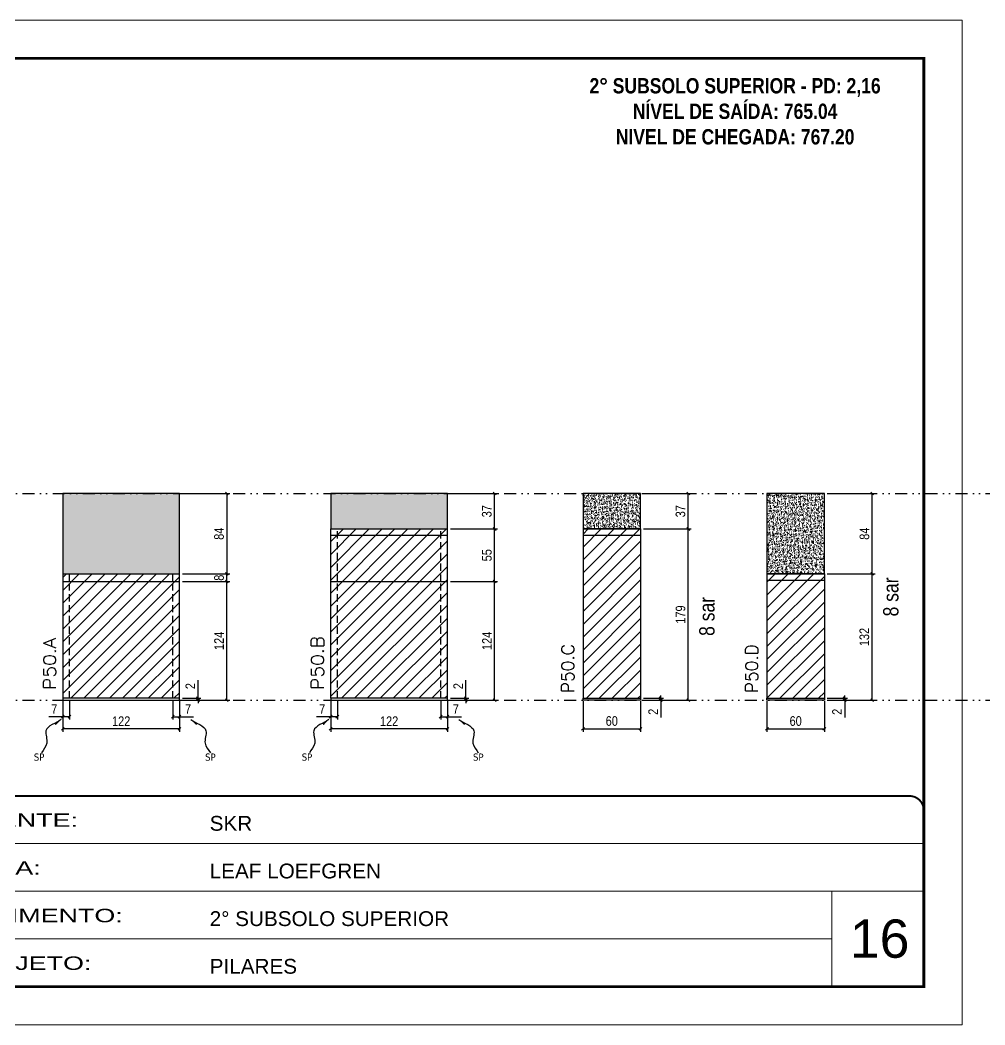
# Model space of a CAD drawing. Extents: x 13741 to 27878, y -21631 to 6985.
# Drawn here: x 19683 to 20691, y 2489 to 3539 of the extents above; entities that cross this region are included whole.
import ezdxf

# ---------------------------------------------------------------- set-up
doc = ezdxf.new("R2010")
doc.units = 0
for name, pattern in [('CONTINUO', [0]), ('DASHED', [0.75, 0.5, -0.25]), ('DIVIDE2', [0.625, 0.25, -0.125, 0, -0.125, 0, -0.125]), ('HIDDEN', [0.375, 0.25, -0.125])]:
    doc.linetypes.add(name, pattern=pattern)
for name, color, linetype, lineweight in [('CARIMBO', 255, 'Continuous', 9), ('Folhas', 255, 'Continuous', 9), ('Hachura', 251, 'Continuous', 9), ('SARRAFO DE PRESSAO', 251, 'DASHED', 9), ('Texto Seção', 7, 'Continuous', 15)]:
    doc.layers.add(name, color=color, linetype=linetype, lineweight=lineweight)
for name, color, linetype in [('COTA', 241, 'Continuous'), ('NOMENCLATURA', 7, 'Continuous'), ('Nível', 160, 'Continuous'), ('Painéis', 200, 'Continuous'), ('SARR_2.2x7', 40, 'Continuous'), ('Sarrafo de Pressão', 42, 'HIDDEN'), ('texto', 7, 'Continuous')]:
    doc.layers.add(name, color=color, linetype=linetype)
doc.styles.add('ARIAL', font='arial.ttf')
doc.styles.add('ARIAL_NARROW', font='ARIALN.TTF', dxfattribs={"height": 0.2})
doc.styles.add('COTA TECNICA', font='techl___.ttf', dxfattribs={"height": 10})
doc.styles.add('COTA TECNICA-50', font='techl___.ttf', dxfattribs={"height": 10})
doc.styles.add('REGUA-120', font='ROMANS.shx', dxfattribs={"height": 15})
doc.styles.add('ROMANC', font='techb___.ttf', dxfattribs={"height": 2.5})
doc.styles.get("Standard").update_dxf_attribs({"font": 'arial.ttf'})
doc.styles.add('Tecnologia', font='')
doc.styles.get('Tecnologia').set_extended_font_data('Forgotten Futurist')
doc.dimstyles.new('COTA PAINEL-50', dxfattribs={"dimtxt": 10, "dimasz": 3, "dimexe": 3, "dimexo": 3, "dimgap": 3, "dimtad": 1, "dimdec": 1, "dimzin": 12, "dimdsep": 46, "dimtxsty": 'COTA TECNICA-50', "dimblk1": 'OBLIQUE', "dimblk2": 'OBLIQUE', "dimsah": 1, "dimcen": 0.9, "dimclrd": 4, "dimclre": 4, "dimclrt": 240, "dimadec": 1, "dimazin": 3, "dimtfac": 1, "dimtdec": 1, "dimtmove": 0, "dimatfit": 3, "dimfxl": 1, "dimtolj": 1, "dimtzin": 12, "dimarcsym": 0})
doc.dimstyles.new('PAINEL', dxfattribs={"dimtxt": 10, "dimasz": 3, "dimexe": 3, "dimexo": 3, "dimgap": 3, "dimtad": 1, "dimdec": 1, "dimzin": 12, "dimdsep": 46, "dimtxsty": 'COTA TECNICA', "dimblk1": 'OBLIQUE', "dimblk2": 'OBLIQUE', "dimsah": 1, "dimcen": 0.9, "dimclrd": 4, "dimclre": 4, "dimclrt": 240, "dimadec": 1, "dimazin": 3, "dimtfac": 1, "dimtdec": 1, "dimtmove": 0, "dimatfit": 3, "dimfxl": 1, "dimtolj": 1, "dimtzin": 12, "dimarcsym": 0})
doc.dimstyles.get("Standard").update_dxf_attribs({"dimtxt": 0.18, "dimasz": 0.18, "dimexe": 0.18, "dimexo": 0.0625, "dimgap": 0.09, "dimtad": 0, "dimtih": 1, "dimtoh": 1, "dimdec": 4, "dimzin": 0, "dimdsep": 46, "dimtxsty": 'Standard', "dimcen": 0.09, "dimadec": 0, "dimazin": 0, "dimtfac": 1, "dimtdec": 4, "dimtofl": 0, "dimtmove": 0, "dimatfit": 3, "dimfxl": 1, "dimtolj": 1, "dimtzin": 0, "dimarcsym": 0})

# ---------------------------------------------------------------- blocks, each defined once
blk = doc.blocks.new('9999999999')
at = {"color": 30, "linetype": 'CONTINUO'}
for p, q in [((98564.6, 34230.2), (98564.6, 34429.4)), ((98564.6, 34379.6), (99584, 34379.6)), ((98564.6, 34329.8), (99488, 34329.8)), ((99584, 34329.8), (99488, 34329.8)), ((99488, 34329.8), (99488, 34230.2)), ((98564.6, 34280), (99488, 34280))]:
    blk.add_line(p, q, dxfattribs=at)
at = {"color": 30, "linetype": 'CONTINUO', "const_width": 2}
blk.add_lwpolyline([(99584, 34230.2), (99584, 34414.4, 0.414214), (99569, 34429.4), (98229, 34429.4, 0.414214), (98214, 34414.4), (98214, 34245.2, 0.414214), (98229, 34230.2), (99584, 34230.2)], format="xyb", dxfattribs=at)
at = {"layer": 'Folhas'}
blk.add_lwpolyline([(98139, 34190.2), (99624, 34190.2), (99624, 35240.2), (98139, 35240.2)], close=True, dxfattribs=at)
at = {"layer": 'Folhas', "color": 30, "const_width": 3}
blk.add_lwpolyline([(98214, 34230.2), (99584, 34230.2), (99584, 35200.2), (98214, 35200.2)], close=True, dxfattribs=at)
at = {"color": 7, "linetype": 'Continuous', "ltscale": 5, "style": 'ARIAL'}
for s, height, p in [('SKR', 15.48, (98837.7, 34393.1)), ('LEAF LOEFGREN', 15.483, (98837.7, 34343.3)), ('2° SUBSOLO SUPERIOR', 15.483, (98837.7, 34293.5)), ('NOVA SISTEMAS CONSTRUTIVOS', 11.059, (98263.2, 34267.2)), ('PILARES', 15.48, (98837.7, 34243.7))]:
    blk.add_text(s, height=height, dxfattribs=at).set_placement(p)
at = {"layer": 'Folhas', "color": 7, "style": 'Tecnologia', "width": 1.5}
for s, p in [('CLIENTE:', (98573.7, 34397.2)), ('OBRA:', (98573.7, 34347.3)), ('PAVIMENTO:', (98573.7, 34297.5)), ('PROJETO:', (98573.7, 34247.7))]:
    blk.add_text(s, height=14, dxfattribs=at).set_placement(p)
blk = doc.blocks.new('_Oblique')
at = {"color": 0, "linetype": 'ByBlock', "lineweight": -2}
blk.add_line((-0.5, -0.5), (0.5, 0.5), dxfattribs=at)
blk = doc.blocks.new('*D1170')
at = {"layer": 'COTA', "color": 4, "lineweight": -2, "transparency": 16777216}
for p, q in [((19727.2, 2827.3), (19727.2, 2795.4)), ((19849.2, 2827.3), (19849.2, 2795.4)), ((19849.2, 2798.4), (19727.2, 2798.4))]:
    blk.add_line(p, q, dxfattribs=at)
at = {"layer": 'Defpoints', "color": 0, "transparency": 16777216}
for p in [(19727.2, 2830.3), (19849.2, 2830.3), (19727.2, 2798.4)]:
    blk.add_point(p, dxfattribs=at)
at = {"layer": 'COTA', "color": 4, "lineweight": -2, "transparency": 16777216, "xscale": 3, "yscale": 3, "zscale": 3, "rotation": 180}
blk.add_blockref('_Oblique', (19727.2, 2798.4), dxfattribs=at)
at = {"layer": 'COTA', "color": 4, "lineweight": -2, "transparency": 16777216, "xscale": 3, "yscale": 3, "zscale": 3}
blk.add_blockref('_Oblique', (19849.2, 2798.4), dxfattribs=at)
at = {"layer": 'COTA', "color": 240, "transparency": 16777216, "insert": (19788.2, 2806.4), "char_height": 10, "attachment_point": 5, "style": 'COTA TECNICA'}
blk.add_mtext('\\A1;122', dxfattribs=at)
blk = doc.blocks.new('*D1171')
at = {"layer": 'COTA', "color": 4, "lineweight": -2, "transparency": 16777216}
for p, q in [((19842.2, 2827.3), (19842.2, 2808)), ((19849.2, 2825.3), (19849.2, 2808)), ((19842.2, 2811), (19849.2, 2811)), ((19849.2, 2811), (19863.9, 2811))]:
    blk.add_line(p, q, dxfattribs=at)
at = {"layer": 'Defpoints', "color": 0, "transparency": 16777216}
for p in [(19842.2, 2830.3), (19849.2, 2828.3), (19849.2, 2811)]:
    blk.add_point(p, dxfattribs=at)
at = {"layer": 'COTA', "color": 4, "lineweight": -2, "transparency": 16777216, "xscale": 3, "yscale": 3, "zscale": 3, "rotation": 180}
blk.add_blockref('_Oblique', (19842.2, 2811), dxfattribs=at)
at = {"layer": 'COTA', "color": 4, "lineweight": -2, "transparency": 16777216, "xscale": 3, "yscale": 3, "zscale": 3}
blk.add_blockref('_Oblique', (19849.2, 2811), dxfattribs=at)
at = {"layer": 'COTA', "color": 240, "transparency": 16777216, "insert": (19858.1, 2819.1), "char_height": 10, "attachment_point": 5, "style": 'COTA TECNICA-50'}
blk.add_mtext('\\A1;7', dxfattribs=at)
blk = doc.blocks.new('*D1172')
at = {"layer": 'COTA', "color": 4, "lineweight": -2, "transparency": 16777216}
for p, q in [((19727.2, 2825.3), (19727.2, 2808)), ((19734.2, 2827.3), (19734.2, 2808)), ((19727.2, 2811), (19712.5, 2811)), ((19734.2, 2811), (19727.2, 2811))]:
    blk.add_line(p, q, dxfattribs=at)
at = {"layer": 'Defpoints', "color": 0, "transparency": 16777216}
for p in [(19727.2, 2828.3), (19734.2, 2830.3), (19727.2, 2811)]:
    blk.add_point(p, dxfattribs=at)
at = {"layer": 'COTA', "color": 4, "lineweight": -2, "transparency": 16777216, "xscale": 3, "yscale": 3, "zscale": 3, "rotation": 180}
blk.add_blockref('_Oblique', (19727.2, 2811), dxfattribs=at)
at = {"layer": 'COTA', "color": 4, "lineweight": -2, "transparency": 16777216, "xscale": 3, "yscale": 3, "zscale": 3}
blk.add_blockref('_Oblique', (19734.2, 2811), dxfattribs=at)
at = {"layer": 'COTA', "color": 240, "transparency": 16777216, "insert": (19718.3, 2819.1), "char_height": 10, "attachment_point": 5, "style": 'COTA TECNICA-50'}
blk.add_mtext('\\A1;7', dxfattribs=at)
blk = doc.blocks.new('*D1173')
at = {"layer": 'COTA', "color": 4, "lineweight": -2, "transparency": 16777216}
for p, q in [((19868.5, 2830.3), (19868.5, 2849.1)), ((19852.2, 2830.3), (19871.5, 2830.3)), ((19852.2, 2828.3), (19871.5, 2828.3)), ((19868.5, 2828.3), (19868.5, 2830.3)), ((19868.5, 2828.3), (19868.5, 2825.3))]:
    blk.add_line(p, q, dxfattribs=at)
at = {"layer": 'Defpoints', "color": 0, "transparency": 16777216}
for p in [(19849.2, 2830.3), (19849.2, 2828.3), (19868.5, 2828.3)]:
    blk.add_point(p, dxfattribs=at)
at = {"layer": 'COTA', "color": 4, "lineweight": -2, "transparency": 16777216, "xscale": 3, "yscale": 3, "zscale": 3}
for p, rotation in [((19868.5, 2830.3), 270), ((19868.5, 2828.3), 90)]:
    blk.add_blockref('_Oblique', p, dxfattribs=dict(at, rotation=rotation))
at = {"layer": 'COTA', "color": 240, "transparency": 16777216, "insert": (19860.5, 2843), "char_height": 10, "attachment_point": 5, "rotation": 90, "style": 'COTA TECNICA-50'}
blk.add_mtext('\\A1;2', dxfattribs=at)
blk = doc.blocks.new('*D1191')
at = {"layer": 'COTA', "color": 4, "linetype": 'ByBlock', "lineweight": -2, "transparency": 16777216}
for p, q in [((19852.2, 2952.3), (19901.6, 2952.3)), ((19898.6, 2828.3), (19898.6, 2952.3)), ((19852.2, 2828.3), (19901.6, 2828.3))]:
    blk.add_line(p, q, dxfattribs=at)
at = {"layer": 'Defpoints', "color": 0, "linetype": 'ByBlock', "transparency": 16777216}
for p in [(19849.2, 2952.3), (19898.6, 2952.3), (19849.2, 2828.3)]:
    blk.add_point(p, dxfattribs=at)
at = {"layer": 'COTA', "color": 4, "linetype": 'ByBlock', "lineweight": -2, "transparency": 16777216, "xscale": 3, "yscale": 3, "zscale": 3}
for p, rotation in [((19898.6, 2952.3), 90), ((19898.6, 2828.3), 270)]:
    blk.add_blockref('_Oblique', p, dxfattribs=dict(at, rotation=rotation))
at = {"layer": 'COTA', "color": 240, "linetype": 'ByBlock', "transparency": 16777216, "insert": (19890.5, 2890.3), "char_height": 10, "attachment_point": 5, "rotation": 90, "style": 'COTA TECNICA'}
blk.add_mtext('\\A1;124', dxfattribs=at)
blk = doc.blocks.new('*D1192')
at = {"layer": 'COTA', "color": 4, "linetype": 'ByBlock', "lineweight": -2, "transparency": 16777216}
for p, q in [((19852.2, 2952.3), (19901.6, 2952.3)), ((19898.6, 2828.3), (19898.6, 2952.3)), ((19852.2, 2828.3), (19901.6, 2828.3))]:
    blk.add_line(p, q, dxfattribs=at)
at = {"layer": 'Defpoints', "color": 0, "linetype": 'ByBlock', "transparency": 16777216}
for p in [(19849.2, 2952.3), (19898.6, 2952.3), (19849.2, 2828.3)]:
    blk.add_point(p, dxfattribs=at)
at = {"layer": 'COTA', "color": 4, "linetype": 'ByBlock', "lineweight": -2, "transparency": 16777216, "xscale": 3, "yscale": 3, "zscale": 3}
for p, rotation in [((19898.6, 2952.3), 90), ((19898.6, 2828.3), 270)]:
    blk.add_blockref('_Oblique', p, dxfattribs=dict(at, rotation=rotation))
at = {"layer": 'COTA', "color": 240, "linetype": 'ByBlock', "transparency": 16777216, "insert": (19890.5, 2890.3), "char_height": 10, "attachment_point": 5, "rotation": 90, "style": 'COTA TECNICA'}
blk.add_mtext('\\A1;124', dxfattribs=at)
blk = doc.blocks.new('*D1174')
at = {"layer": 'COTA', "color": 4, "lineweight": -2, "transparency": 16777216}
for p, q in [((20007.2, 2827.3), (20007.2, 2795.4)), ((20129.2, 2827.3), (20129.2, 2795.4)), ((20129.2, 2798.4), (20007.2, 2798.4))]:
    blk.add_line(p, q, dxfattribs=at)
at = {"layer": 'Defpoints', "color": 0, "transparency": 16777216}
for p in [(20007.2, 2830.3), (20129.2, 2830.3), (20007.2, 2798.4)]:
    blk.add_point(p, dxfattribs=at)
at = {"layer": 'COTA', "color": 4, "lineweight": -2, "transparency": 16777216, "xscale": 3, "yscale": 3, "zscale": 3, "rotation": 180}
blk.add_blockref('_Oblique', (20007.2, 2798.4), dxfattribs=at)
at = {"layer": 'COTA', "color": 4, "lineweight": -2, "transparency": 16777216, "xscale": 3, "yscale": 3, "zscale": 3}
blk.add_blockref('_Oblique', (20129.2, 2798.4), dxfattribs=at)
at = {"layer": 'COTA', "color": 240, "transparency": 16777216, "insert": (20068.2, 2806.4), "char_height": 10, "attachment_point": 5, "style": 'COTA TECNICA'}
blk.add_mtext('\\A1;122', dxfattribs=at)
blk = doc.blocks.new('*D1175')
at = {"layer": 'COTA', "color": 4, "lineweight": -2, "transparency": 16777216}
for p, q in [((20122.2, 2827.3), (20122.2, 2808)), ((20129.2, 2825.3), (20129.2, 2808)), ((20122.2, 2811), (20129.2, 2811)), ((20129.2, 2811), (20143.9, 2811))]:
    blk.add_line(p, q, dxfattribs=at)
at = {"layer": 'Defpoints', "color": 0, "transparency": 16777216}
for p in [(20122.2, 2830.3), (20129.2, 2828.3), (20129.2, 2811)]:
    blk.add_point(p, dxfattribs=at)
at = {"layer": 'COTA', "color": 4, "lineweight": -2, "transparency": 16777216, "xscale": 3, "yscale": 3, "zscale": 3, "rotation": 180}
blk.add_blockref('_Oblique', (20122.2, 2811), dxfattribs=at)
at = {"layer": 'COTA', "color": 4, "lineweight": -2, "transparency": 16777216, "xscale": 3, "yscale": 3, "zscale": 3}
blk.add_blockref('_Oblique', (20129.2, 2811), dxfattribs=at)
at = {"layer": 'COTA', "color": 240, "transparency": 16777216, "insert": (20138, 2819.1), "char_height": 10, "attachment_point": 5, "style": 'COTA TECNICA-50'}
blk.add_mtext('\\A1;7', dxfattribs=at)
blk = doc.blocks.new('*D1176')
at = {"layer": 'COTA', "color": 4, "lineweight": -2, "transparency": 16777216}
for p, q in [((20007.2, 2825.3), (20007.2, 2808)), ((20014.2, 2827.3), (20014.2, 2808)), ((20007.2, 2811), (19992.4, 2811)), ((20014.2, 2811), (20007.2, 2811))]:
    blk.add_line(p, q, dxfattribs=at)
at = {"layer": 'Defpoints', "color": 0, "transparency": 16777216}
for p in [(20007.2, 2828.3), (20014.2, 2830.3), (20007.2, 2811)]:
    blk.add_point(p, dxfattribs=at)
at = {"layer": 'COTA', "color": 4, "lineweight": -2, "transparency": 16777216, "xscale": 3, "yscale": 3, "zscale": 3, "rotation": 180}
blk.add_blockref('_Oblique', (20007.2, 2811), dxfattribs=at)
at = {"layer": 'COTA', "color": 4, "lineweight": -2, "transparency": 16777216, "xscale": 3, "yscale": 3, "zscale": 3}
blk.add_blockref('_Oblique', (20014.2, 2811), dxfattribs=at)
at = {"layer": 'COTA', "color": 240, "transparency": 16777216, "insert": (19998.3, 2819.1), "char_height": 10, "attachment_point": 5, "style": 'COTA TECNICA-50'}
blk.add_mtext('\\A1;7', dxfattribs=at)
blk = doc.blocks.new('*D1177')
at = {"layer": 'COTA', "color": 4, "lineweight": -2, "transparency": 16777216}
for p, q in [((20148.4, 2830.3), (20148.4, 2849.1)), ((20132.2, 2830.3), (20151.4, 2830.3)), ((20132.2, 2828.3), (20151.4, 2828.3)), ((20148.4, 2828.3), (20148.4, 2830.3)), ((20148.4, 2828.3), (20148.4, 2825.3))]:
    blk.add_line(p, q, dxfattribs=at)
at = {"layer": 'Defpoints', "color": 0, "transparency": 16777216}
for p in [(20129.2, 2830.3), (20129.2, 2828.3), (20148.4, 2828.3)]:
    blk.add_point(p, dxfattribs=at)
at = {"layer": 'COTA', "color": 4, "lineweight": -2, "transparency": 16777216, "xscale": 3, "yscale": 3, "zscale": 3}
for p, rotation in [((20148.4, 2830.3), 270), ((20148.4, 2828.3), 90)]:
    blk.add_blockref('_Oblique', p, dxfattribs=dict(at, rotation=rotation))
at = {"layer": 'COTA', "color": 240, "transparency": 16777216, "insert": (20140.4, 2843), "char_height": 10, "attachment_point": 5, "rotation": 90, "style": 'COTA TECNICA-50'}
blk.add_mtext('\\A1;2', dxfattribs=at)
blk = doc.blocks.new('*D1178')
at = {"layer": 'COTA', "color": 4, "lineweight": -2, "transparency": 16777216}
for p, q in [((20132.2, 3007.3), (20181.5, 3007.3)), ((20178.5, 2952.3), (20178.5, 3007.3)), ((20132.2, 2952.3), (20181.5, 2952.3))]:
    blk.add_line(p, q, dxfattribs=at)
at = {"layer": 'Defpoints', "color": 0, "transparency": 16777216}
for p in [(20129.2, 3007.3), (20178.5, 3007.3), (20129.2, 2952.3)]:
    blk.add_point(p, dxfattribs=at)
at = {"layer": 'COTA', "color": 4, "lineweight": -2, "transparency": 16777216, "xscale": 3, "yscale": 3, "zscale": 3}
for p, rotation in [((20178.5, 3007.3), 90), ((20178.5, 2952.3), 270)]:
    blk.add_blockref('_Oblique', p, dxfattribs=dict(at, rotation=rotation))
at = {"layer": 'COTA', "color": 240, "transparency": 16777216, "insert": (20170.4, 2979.8), "char_height": 10, "attachment_point": 5, "rotation": 90, "style": 'COTA TECNICA-50'}
blk.add_mtext('\\A1;55', dxfattribs=at)
blk = doc.blocks.new('*D1193')
at = {"layer": 'COTA', "color": 4, "linetype": 'ByBlock', "lineweight": -2, "transparency": 16777216}
for p, q in [((20132.2, 2952.3), (20181.5, 2952.3)), ((20178.5, 2828.3), (20178.5, 2952.3)), ((20132.2, 2828.3), (20181.5, 2828.3))]:
    blk.add_line(p, q, dxfattribs=at)
at = {"layer": 'Defpoints', "color": 0, "linetype": 'ByBlock', "transparency": 16777216}
for p in [(20129.2, 2952.3), (20178.5, 2952.3), (20129.2, 2828.3)]:
    blk.add_point(p, dxfattribs=at)
at = {"layer": 'COTA', "color": 4, "linetype": 'ByBlock', "lineweight": -2, "transparency": 16777216, "xscale": 3, "yscale": 3, "zscale": 3}
for p, rotation in [((20178.5, 2952.3), 90), ((20178.5, 2828.3), 270)]:
    blk.add_blockref('_Oblique', p, dxfattribs=dict(at, rotation=rotation))
at = {"layer": 'COTA', "color": 240, "linetype": 'ByBlock', "transparency": 16777216, "insert": (20170.5, 2890.3), "char_height": 10, "attachment_point": 5, "rotation": 90, "style": 'COTA TECNICA'}
blk.add_mtext('\\A1;124', dxfattribs=at)
blk = doc.blocks.new('*D1194')
at = {"layer": 'COTA', "color": 4, "linetype": 'ByBlock', "lineweight": -2, "transparency": 16777216}
for p, q in [((20132.2, 2952.3), (20181.5, 2952.3)), ((20178.5, 2828.3), (20178.5, 2952.3)), ((20132.2, 2828.3), (20181.5, 2828.3))]:
    blk.add_line(p, q, dxfattribs=at)
at = {"layer": 'Defpoints', "color": 0, "linetype": 'ByBlock', "transparency": 16777216}
for p in [(20129.2, 2952.3), (20178.5, 2952.3), (20129.2, 2828.3)]:
    blk.add_point(p, dxfattribs=at)
at = {"layer": 'COTA', "color": 4, "linetype": 'ByBlock', "lineweight": -2, "transparency": 16777216, "xscale": 3, "yscale": 3, "zscale": 3}
for p, rotation in [((20178.5, 2952.3), 90), ((20178.5, 2828.3), 270)]:
    blk.add_blockref('_Oblique', p, dxfattribs=dict(at, rotation=rotation))
at = {"layer": 'COTA', "color": 240, "linetype": 'ByBlock', "transparency": 16777216, "insert": (20170.5, 2890.3), "char_height": 10, "attachment_point": 5, "rotation": 90, "style": 'COTA TECNICA'}
blk.add_mtext('\\A1;124', dxfattribs=at)
blk = doc.blocks.new('*D1179')
at = {"layer": 'COTA', "color": 4, "lineweight": -2, "transparency": 16777216}
for p, q in [((20270.9, 2827.3), (20270.9, 2795.4)), ((20330.9, 2827.3), (20330.9, 2795.4)), ((20270.9, 2798.4), (20330.9, 2798.4))]:
    blk.add_line(p, q, dxfattribs=at)
at = {"layer": 'Defpoints', "color": 0, "transparency": 16777216}
for p in [(20270.9, 2830.3), (20330.9, 2830.3), (20330.9, 2798.4)]:
    blk.add_point(p, dxfattribs=at)
at = {"layer": 'COTA', "color": 4, "lineweight": -2, "transparency": 16777216, "xscale": 3, "yscale": 3, "zscale": 3, "rotation": 180}
blk.add_blockref('_Oblique', (20270.9, 2798.4), dxfattribs=at)
at = {"layer": 'COTA', "color": 4, "lineweight": -2, "transparency": 16777216, "xscale": 3, "yscale": 3, "zscale": 3}
blk.add_blockref('_Oblique', (20330.9, 2798.4), dxfattribs=at)
at = {"layer": 'COTA', "color": 240, "transparency": 16777216, "insert": (20300.9, 2806.5), "char_height": 10, "attachment_point": 5, "style": 'COTA TECNICA'}
blk.add_mtext('\\A1;60', dxfattribs=at)
blk = doc.blocks.new('*D1180')
at = {"layer": 'COTA', "color": 4, "lineweight": -2, "transparency": 16777216}
for p, q in [((20333.9, 2830.3), (20355.1, 2830.3)), ((20333.9, 2828.3), (20355.1, 2828.3)), ((20352.1, 2830.3), (20352.1, 2833.3)), ((20352.1, 2830.3), (20352.1, 2828.3)), ((20352.1, 2828.3), (20352.1, 2810.2))]:
    blk.add_line(p, q, dxfattribs=at)
at = {"layer": 'Defpoints', "color": 0, "transparency": 16777216}
for p in [(20330.9, 2830.3), (20330.9, 2828.3), (20352.1, 2830.3)]:
    blk.add_point(p, dxfattribs=at)
at = {"layer": 'COTA', "color": 4, "lineweight": -2, "transparency": 16777216, "xscale": 3, "yscale": 3, "zscale": 3}
for p, rotation in [((20352.1, 2830.3), 270), ((20352.1, 2828.3), 90)]:
    blk.add_blockref('_Oblique', p, dxfattribs=dict(at, rotation=rotation))
at = {"layer": 'COTA', "color": 240, "transparency": 16777216, "insert": (20344.1, 2816.2), "char_height": 10, "attachment_point": 5, "rotation": 90, "style": 'COTA TECNICA-50'}
blk.add_mtext('\\A1;2', dxfattribs=at)
blk = doc.blocks.new('*D1181')
at = {"layer": 'COTA', "color": 4, "lineweight": -2, "transparency": 16777216}
for p, q in [((20333.9, 3007.3), (20383.9, 3007.3)), ((20380.9, 2828.3), (20380.9, 3007.3)), ((20333.9, 2828.3), (20383.9, 2828.3))]:
    blk.add_line(p, q, dxfattribs=at)
at = {"layer": 'Defpoints', "color": 0, "transparency": 16777216}
for p in [(20330.9, 3007.3), (20380.9, 3007.3), (20330.9, 2828.3)]:
    blk.add_point(p, dxfattribs=at)
at = {"layer": 'COTA', "color": 4, "lineweight": -2, "transparency": 16777216, "xscale": 3, "yscale": 3, "zscale": 3}
for p, rotation in [((20380.9, 3007.3), 90), ((20380.9, 2828.3), 270)]:
    blk.add_blockref('_Oblique', p, dxfattribs=dict(at, rotation=rotation))
at = {"layer": 'COTA', "color": 240, "transparency": 16777216, "insert": (20372.8, 2917.8), "char_height": 10, "attachment_point": 5, "rotation": 90, "style": 'COTA TECNICA-50'}
blk.add_mtext('\\A1;179', dxfattribs=at)
blk = doc.blocks.new('*D1182')
at = {"layer": 'COTA', "color": 4, "lineweight": -2, "transparency": 16777216}
for p, q in [((20463.1, 2827.3), (20463.1, 2795.4)), ((20523.1, 2827.3), (20523.1, 2795.4)), ((20463.1, 2798.4), (20523.1, 2798.4))]:
    blk.add_line(p, q, dxfattribs=at)
at = {"layer": 'Defpoints', "color": 0, "transparency": 16777216}
for p in [(20463.1, 2830.3), (20523.1, 2830.3), (20523.1, 2798.4)]:
    blk.add_point(p, dxfattribs=at)
at = {"layer": 'COTA', "color": 4, "lineweight": -2, "transparency": 16777216, "xscale": 3, "yscale": 3, "zscale": 3, "rotation": 180}
blk.add_blockref('_Oblique', (20463.1, 2798.4), dxfattribs=at)
at = {"layer": 'COTA', "color": 4, "lineweight": -2, "transparency": 16777216, "xscale": 3, "yscale": 3, "zscale": 3}
blk.add_blockref('_Oblique', (20523.1, 2798.4), dxfattribs=at)
at = {"layer": 'COTA', "color": 240, "transparency": 16777216, "insert": (20493.1, 2806.5), "char_height": 10, "attachment_point": 5, "style": 'COTA TECNICA'}
blk.add_mtext('\\A1;60', dxfattribs=at)
blk = doc.blocks.new('*D1183')
at = {"layer": 'COTA', "color": 4, "lineweight": -2, "transparency": 16777216}
for p, q in [((20526.1, 2830.3), (20547.3, 2830.3)), ((20526.1, 2828.3), (20547.3, 2828.3)), ((20544.3, 2830.3), (20544.3, 2833.3)), ((20544.3, 2830.3), (20544.3, 2828.3)), ((20544.3, 2828.3), (20544.3, 2810.2))]:
    blk.add_line(p, q, dxfattribs=at)
at = {"layer": 'Defpoints', "color": 0, "transparency": 16777216}
for p in [(20523.1, 2830.3), (20523.1, 2828.3), (20544.3, 2830.3)]:
    blk.add_point(p, dxfattribs=at)
at = {"layer": 'COTA', "color": 4, "lineweight": -2, "transparency": 16777216, "xscale": 3, "yscale": 3, "zscale": 3}
for p, rotation in [((20544.3, 2830.3), 270), ((20544.3, 2828.3), 90)]:
    blk.add_blockref('_Oblique', p, dxfattribs=dict(at, rotation=rotation))
at = {"layer": 'COTA', "color": 240, "transparency": 16777216, "insert": (20536.3, 2816.2), "char_height": 10, "attachment_point": 5, "rotation": 90, "style": 'COTA TECNICA-50'}
blk.add_mtext('\\A1;2', dxfattribs=at)
blk = doc.blocks.new('*D1184')
at = {"layer": 'COTA', "color": 4, "lineweight": -2, "transparency": 16777216}
for p, q in [((20526.1, 2960.3), (20576.1, 2960.3)), ((20573.1, 2828.3), (20573.1, 2960.3)), ((20526.1, 2828.3), (20576.1, 2828.3))]:
    blk.add_line(p, q, dxfattribs=at)
at = {"layer": 'Defpoints', "color": 0, "transparency": 16777216}
for p in [(20523.1, 2960.3), (20573.1, 2960.3), (20523.1, 2828.3)]:
    blk.add_point(p, dxfattribs=at)
at = {"layer": 'COTA', "color": 4, "lineweight": -2, "transparency": 16777216, "xscale": 3, "yscale": 3, "zscale": 3}
for p, rotation in [((20573.1, 2960.3), 90), ((20573.1, 2828.3), 270)]:
    blk.add_blockref('_Oblique', p, dxfattribs=dict(at, rotation=rotation))
at = {"layer": 'COTA', "color": 240, "transparency": 16777216, "insert": (20564.9, 2894.3), "char_height": 10, "attachment_point": 5, "rotation": 90, "style": 'COTA TECNICA-50'}
blk.add_mtext('\\A1;132', dxfattribs=at)
blk = doc.blocks.new('*D1195')
at = {"layer": 'COTA', "color": 4, "lineweight": -2, "transparency": 16777216}
for p, q in [((19852.2, 2960.3), (19901.6, 2960.3)), ((19852.2, 2952.3), (19901.6, 2952.3)), ((19898.6, 2952.3), (19898.6, 2960.3))]:
    blk.add_line(p, q, dxfattribs=at)
at = {"layer": 'Defpoints', "color": 0, "transparency": 16777216}
for p in [(19849.2, 2960.3), (19849.2, 2952.3), (19898.6, 2960.3)]:
    blk.add_point(p, dxfattribs=at)
at = {"layer": 'COTA', "color": 4, "lineweight": -2, "transparency": 16777216, "xscale": 3, "yscale": 3, "zscale": 3}
for p, rotation in [((19898.6, 2960.3), 90), ((19898.6, 2952.3), 270)]:
    blk.add_blockref('_Oblique', p, dxfattribs=dict(at, rotation=rotation))
at = {"layer": 'COTA', "color": 240, "transparency": 16777216, "insert": (19890.5, 2956.3), "char_height": 10, "attachment_point": 5, "rotation": 90, "style": 'COTA TECNICA'}
blk.add_mtext('\\A1;8', dxfattribs=at)
blk = doc.blocks.new('*D1196')
at = {"layer": 'COTA', "color": 4, "lineweight": -2, "transparency": 16777216}
for p, q in [((19852.2, 3044.3), (19901.6, 3044.3)), ((19898.6, 3044.3), (19898.6, 2960.3)), ((19852.2, 2960.3), (19901.6, 2960.3))]:
    blk.add_line(p, q, dxfattribs=at)
at = {"layer": 'Defpoints', "color": 0, "transparency": 16777216}
for p in [(19849.2, 3044.3), (19849.2, 2960.3), (19898.6, 2960.3)]:
    blk.add_point(p, dxfattribs=at)
at = {"layer": 'COTA', "color": 4, "lineweight": -2, "transparency": 16777216, "xscale": 3, "yscale": 3, "zscale": 3}
for p, rotation in [((19898.6, 3044.3), 90), ((19898.6, 2960.3), 270)]:
    blk.add_blockref('_Oblique', p, dxfattribs=dict(at, rotation=rotation))
at = {"layer": 'COTA', "color": 240, "transparency": 16777216, "insert": (19890.5, 3002.3), "char_height": 10, "attachment_point": 5, "rotation": 90, "style": 'COTA TECNICA'}
blk.add_mtext('\\A1;84', dxfattribs=at)
blk = doc.blocks.new('*D1197')
at = {"layer": 'COTA', "color": 4, "lineweight": -2, "transparency": 16777216}
for p, q in [((20132.2, 3044.3), (20181.5, 3044.3)), ((20178.5, 3007.3), (20178.5, 3044.3)), ((20132.2, 3007.3), (20181.5, 3007.3))]:
    blk.add_line(p, q, dxfattribs=at)
at = {"layer": 'Defpoints', "color": 0, "transparency": 16777216}
for p in [(20129.2, 3044.3), (20178.5, 3044.3), (20129.2, 3007.3)]:
    blk.add_point(p, dxfattribs=at)
at = {"layer": 'COTA', "color": 4, "lineweight": -2, "transparency": 16777216, "xscale": 3, "yscale": 3, "zscale": 3}
for p, rotation in [((20178.5, 3044.3), 90), ((20178.5, 3007.3), 270)]:
    blk.add_blockref('_Oblique', p, dxfattribs=dict(at, rotation=rotation))
at = {"layer": 'COTA', "color": 240, "transparency": 16777216, "insert": (20170.3, 3025.8), "char_height": 10, "attachment_point": 5, "rotation": 90, "style": 'COTA TECNICA'}
blk.add_mtext('\\A1;37', dxfattribs=at)
blk = doc.blocks.new('*D1198')
at = {"layer": 'COTA', "color": 4, "lineweight": -2, "transparency": 16777216}
for p, q in [((20333.9, 3044.3), (20383.9, 3044.3)), ((20380.9, 3007.3), (20380.9, 3044.3)), ((20333.9, 3007.3), (20383.9, 3007.3))]:
    blk.add_line(p, q, dxfattribs=at)
at = {"layer": 'Defpoints', "color": 0, "transparency": 16777216}
for p in [(20330.9, 3044.3), (20380.9, 3044.3), (20330.9, 3007.3)]:
    blk.add_point(p, dxfattribs=at)
at = {"layer": 'COTA', "color": 4, "lineweight": -2, "transparency": 16777216, "xscale": 3, "yscale": 3, "zscale": 3}
for p, rotation in [((20380.9, 3044.3), 90), ((20380.9, 3007.3), 270)]:
    blk.add_blockref('_Oblique', p, dxfattribs=dict(at, rotation=rotation))
at = {"layer": 'COTA', "color": 240, "transparency": 16777216, "insert": (20372.7, 3025.8), "char_height": 10, "attachment_point": 5, "rotation": 90, "style": 'COTA TECNICA'}
blk.add_mtext('\\A1;37', dxfattribs=at)
blk = doc.blocks.new('*D1199')
at = {"layer": 'COTA', "color": 4, "lineweight": -2, "transparency": 16777216}
for p, q in [((20526.1, 3044.3), (20576.1, 3044.3)), ((20573.1, 2960.3), (20573.1, 3044.3)), ((20526.1, 2960.3), (20576.1, 2960.3))]:
    blk.add_line(p, q, dxfattribs=at)
at = {"layer": 'Defpoints', "color": 0, "transparency": 16777216}
for p in [(20523.1, 3044.3), (20573.1, 3044.3), (20523.1, 2960.3)]:
    blk.add_point(p, dxfattribs=at)
at = {"layer": 'COTA', "color": 4, "lineweight": -2, "transparency": 16777216, "xscale": 3, "yscale": 3, "zscale": 3}
for p, rotation in [((20573.1, 3044.3), 90), ((20573.1, 2960.3), 270)]:
    blk.add_blockref('_Oblique', p, dxfattribs=dict(at, rotation=rotation))
at = {"layer": 'COTA', "color": 240, "transparency": 16777216, "insert": (20565, 3002.3), "char_height": 10, "attachment_point": 5, "rotation": 90, "style": 'COTA TECNICA'}
blk.add_mtext('\\A1;84', dxfattribs=at)

msp = doc.modelspace()

# ---------------------------------------------------------------- hatches: boundary and pattern name
at = {"layer": 'COTA'}
h = msp.add_hatch(dxfattribs=at)
h.set_pattern_fill('AR-CONC', color=256, scale=0.03)
h.paths.add_polyline_path([(19849.2, 2960.29), (19849.2, 3044.29), (19727.2, 3044.29), (19727.2, 2960.29)])
h = msp.add_hatch(dxfattribs=at)
h.set_pattern_fill('AR-CONC', color=256, scale=0.03)
h.paths.add_polyline_path([(20007.17, 3044.29), (20007.17, 3007.29), (20129.17, 3007.29), (20129.17, 3044.29)])
h = msp.add_hatch(dxfattribs=at)
h.set_pattern_fill('AR-CONC', color=256, scale=0.03)
h.paths.add_polyline_path([(20270.89, 3044.29), (20270.89, 3007.29), (20330.89, 3007.29), (20330.89, 3044.29)])
h = msp.add_hatch(dxfattribs=at)
h.set_pattern_fill('AR-CONC', color=256, scale=0.03)
h.paths.add_polyline_path([(20523.12, 3044.29), (20463.12, 3044.29), (20463.12, 2960.29), (20523.12, 2960.29)])
at = {"layer": 'Hachura', "linetype": 'ByBlock'}
h = msp.add_hatch(dxfattribs=at)
h.set_pattern_fill('ANSI31', color=256, scale=3)
h.paths.add_polyline_path([(19849.2, 2830.29), (19849.2, 2952.29), (19727.2, 2952.29), (19727.2, 2830.29)])
h.paths.add_polyline_path([(19727.2, 2960.29), (19727.2, 2952.29), (19849.2, 2952.29), (19849.2, 2960.29)])
h.paths.add_polyline_path([(20007.17, 3007.29), (20007.17, 2952.29), (20129.17, 2952.29), (20129.17, 3007.29)])
h.paths.add_polyline_path([(20129.17, 2952.29), (20007.17, 2952.29), (20007.17, 2830.29), (20129.17, 2830.29)])
h.paths.add_polyline_path([(20330.89, 3007.29), (20270.89, 3007.29), (20270.89, 2830.29), (20330.89, 2830.29)])
h.paths.add_polyline_path([(20523.12, 2960.29), (20463.12, 2960.29), (20463.12, 2830.29), (20523.12, 2830.29)])

# ---------------------------------------------------------------- linework, layer by layer
at = {"layer": 'COTA'}
for points in [[(19727.2, 2960.29), (19849.2, 2960.29), (19849.2, 3044.29), (19727.2, 3044.29)], [(20007.17, 3007.29), (20129.17, 3007.29), (20129.17, 3044.29), (20007.17, 3044.29)], [(20270.89, 3007.29), (20330.89, 3007.29), (20330.89, 3044.29), (20270.89, 3044.29)], [(20463.12, 2960.29), (20523.12, 2960.29), (20523.12, 3044.29), (20463.12, 3044.29)]]:
    msp.add_lwpolyline(points, close=True, dxfattribs=at)
at = {"layer": 'Nível', "color": 4, "linetype": 'DIVIDE2', "ltscale": 50}
for p, q in [((19181.97, 3044.29), (21531.15, 3044.29)), ((13741.09, 2828.29), (21531.15, 2828.29))]:
    msp.add_line(p, q, dxfattribs=at)
at = {"layer": 'Painéis'}
for p, q in [((20007.17, 2830.29), (20007.17, 3007.29)), ((20007.17, 3007.29), (20129.17, 3007.29)), ((20129.17, 2830.29), (20129.17, 3007.29)), ((20270.89, 3007.29), (20270.89, 2830.29)), ((20330.89, 3007.29), (20270.89, 3007.29)), ((20330.89, 3007.29), (20330.89, 2830.29)), ((19727.2, 2960.29), (19727.2, 2830.29)), ((19727.2, 2960.29), (19849.2, 2960.29)), ((19727.2, 2952.29), (19849.2, 2952.29)), ((19849.2, 2830.29), (19849.2, 2960.29)), ((20007.17, 2952.29), (20129.17, 2952.29)), ((20463.12, 2960.29), (20463.12, 2830.29)), ((20523.12, 2960.29), (20463.12, 2960.29)), ((20523.12, 2960.29), (20523.12, 2830.29)), ((20270.89, 2830.29), (20330.89, 2830.29)), ((20270.89, 2830.29), (20330.89, 2830.29)), ((20270.89, 2828.29), (20270.89, 2830.29)), ((20330.89, 2828.29), (20270.89, 2828.29)), ((20330.89, 2830.29), (20330.89, 2828.29)), ((20463.12, 2830.29), (20523.12, 2830.29)), ((20463.12, 2830.29), (20523.12, 2830.29)), ((20463.12, 2828.29), (20463.12, 2830.29)), ((20523.12, 2828.29), (20463.12, 2828.29)), ((20523.12, 2830.29), (20523.12, 2828.29))]:
    msp.add_line(p, q, dxfattribs=at)
for points in [[(19849.2, 2830.29), (19727.2, 2830.29), (19727.2, 2828.29), (19849.2, 2828.29)], [(20129.17, 2830.29), (20007.17, 2830.29), (20007.17, 2828.29), (20129.17, 2828.29)]]:
    msp.add_lwpolyline(points, close=True, dxfattribs=at)
at = {"layer": 'SARR_2.2x7'}
for p, q in [((20129.17, 3000.31), (20007.17, 3000.31)), ((20330.89, 3000.31), (20270.89, 3000.31)), ((20523.12, 2953.31), (20463.12, 2953.31))]:
    msp.add_line(p, q, dxfattribs=at)
at = {"layer": 'Sarrafo de Pressão', "ltscale": 30}
for p, q in [((20014.17, 2952.29), (20014.17, 3007.29)), ((20122.17, 2952.29), (20122.17, 3007.29)), ((19734.2, 2952.29), (19734.2, 2960.29)), ((19734.2, 2830.29), (19734.2, 2952.29)), ((19842.2, 2952.29), (19842.2, 2960.29)), ((19842.2, 2830.29), (19842.2, 2952.29)), ((20014.17, 2830.29), (20014.17, 2952.29)), ((20122.17, 2830.29), (20122.17, 2952.29))]:
    msp.add_line(p, q, dxfattribs=at)

# ---------------------------------------------------------------- block references
at = {"layer": 'SARRAFO DE PRESSAO', "color": 6, "linetype": 'ByBlock'}
msp.add_blockref('9999999999', (-78957.01, -31701.2), dxfattribs=at)

# ---------------------------------------------------------------- texts
at = {"layer": 'CARIMBO', "style": 'ARIAL'}
msp.add_text('16', height=40, dxfattribs=at).set_placement((20549.83, 2559.15))
at = {"layer": 'NOMENCLATURA', "style": 'ARIAL_NARROW'}
for p in [(20600.51, 2915.84), (20408.28, 2895.49)]:
    msp.add_text('8 sar', height=16, rotation=90, dxfattribs=at).set_placement(p)
at = {"layer": 'NOMENCLATURA', "color": 2, "insert": (20429.81, 3505.06), "char_height": 16, "attachment_point": 2, "style": 'ROMANC'}
msp.add_mtext_dynamic_manual_height_columns('\\P2° SUBSOLO SUPERIOR - PD: 2,16\\PNÍVEL DE SAÍDA: 765.04\\PNIVEL DE CHEGADA: 767.20', width=432.3511, gutter_width=1, heights=[0], dxfattribs=at)
at = {"layer": 'texto', "color": 0, "char_height": 7.5, "attachment_point": 5}
for insert in [(19702.43, 2768.79), (19881.45, 2768.79), (19982.39, 2768.79), (20161.42, 2768.79)]:
    msp.add_mtext('{\\fTahoma|b0|i0|c0|p34;\\C4;SP}', dxfattribs=dict(at, insert=insert))
at = {"layer": 'Texto Seção', "style": 'REGUA-120', "width": 1.1}
for s, p in [('P50.A', (19719.95, 2839.05)), ('P50.B', (19999.92, 2839.05))]:
    msp.add_text(s, height=13, rotation=90, dxfattribs=at).set_placement(p)
at = {"layer": 'Texto Seção', "char_height": 13, "width": 370.6998, "attachment_point": 7, "rotation": 90, "style": 'REGUA-120'}
for s, insert in [('P50.C', (20261.44, 2835.7)), ('P50.D', (20453.67, 2835.7))]:
    msp.add_mtext(s, dxfattribs=dict(at, insert=insert))

# ---------------------------------------------------------------- dimensions: what is measured, and where the dimension line sits
at = {"layer": 'COTA'}
for base, p1, p2, angle, dimstyle, picture, middle in [((19898.57, 2960.29), (19849.2, 3044.29), (19849.2, 2960.29), 90, 'PAINEL', '*D1196', (19890.48, 3002.29)), ((20178.54, 3044.29), (20129.17, 3007.29), (20129.17, 3044.29), 90, 'PAINEL', '*D1197', (20170.32, 3025.79)), ((20380.88, 3044.29), (20330.89, 3007.29), (20330.89, 3044.29), 90, 'PAINEL', '*D1198', (20372.66, 3025.79)), ((20573.11, 3044.29), (20523.12, 2960.29), (20523.12, 3044.29), 90, 'PAINEL', '*D1199', (20565.02, 3002.29)), ((20178.54, 3007.29), (20129.17, 2952.29), (20129.17, 3007.29), 90, 'COTA PAINEL-50', '*D1178', (20170.43, 2979.79)), ((20380.88, 3007.29), (20330.89, 2828.29), (20330.89, 3007.29), 90, 'COTA PAINEL-50', '*D1181', (20372.78, 2917.79)), ((20573.11, 2960.29), (20523.12, 2828.29), (20523.12, 2960.29), 90, 'COTA PAINEL-50', '*D1184', (20564.89, 2894.29)), ((19727.2, 2811.04), (19734.2, 2830.29), (19727.2, 2828.29), 180, 'COTA PAINEL-50', '*D1172', (19718.34, 2819.12)), ((20007.17, 2811.04), (20014.17, 2830.29), (20007.17, 2828.29), 180, 'COTA PAINEL-50', '*D1176', (19998.3, 2819.12))]:
    dim = msp.add_linear_dim(base=base, p1=p1, p2=p2, angle=angle, dimstyle=dimstyle, dxfattribs=at)
    dim.commit()
    dim.dimension.update_dxf_attribs({"geometry": picture, "text_midpoint": middle})
for base, p1, p2, dimstyle, picture, middle in [((19898.57, 2960.29), (19849.2, 2952.29), (19849.2, 2960.29), 'PAINEL', '*D1195', (19898.57, 2956.29)), ((19868.46, 2828.29), (19849.2, 2830.29), (19849.2, 2828.29), 'COTA PAINEL-50', '*D1173', (19868.46, 2843.03)), ((20148.43, 2828.29), (20129.17, 2830.29), (20129.17, 2828.29), 'COTA PAINEL-50', '*D1177', (20148.43, 2843.03)), ((20352.08, 2830.29), (20330.89, 2828.29), (20330.89, 2830.29), 'COTA PAINEL-50', '*D1180', (20352.08, 2816.23)), ((20544.32, 2830.29), (20523.12, 2828.29), (20523.12, 2830.29), 'COTA PAINEL-50', '*D1183', (20544.32, 2816.23))]:
    dim = msp.add_linear_dim(base=base, p1=p1, p2=p2, angle=90, dimstyle=dimstyle, dxfattribs=at)
    dim.commit()
    dim.dimension.update_dxf_attribs({"geometry": picture, "text_midpoint": middle, "dimtype": 160})
at = {"layer": 'COTA', "linetype": 'ByBlock'}
for p1, p2, picture, middle in [((19849.2, 2828.29), (19849.2, 2952.29), '*D1191', (19890.5, 2890.29)), ((19849.2, 2828.29), (19849.2, 2952.29), '*D1192', (19890.5, 2890.29)), ((20129.17, 2828.29), (20129.17, 2952.29), '*D1193', (20170.46, 2890.29)), ((20129.17, 2828.29), (20129.17, 2952.29), '*D1194', (20170.46, 2890.29))]:
    dim = msp.add_aligned_dim(p1=p1, p2=p2, distance=-49.37, dimstyle='PAINEL', dxfattribs=at)
    dim.commit()
    dim.dimension.update_dxf_attribs({"geometry": picture, "text_midpoint": middle})
at = {"layer": 'COTA'}
for base, p1, p2, picture, middle in [((19727.2, 2798.39), (19849.2, 2830.29), (19727.2, 2830.29), '*D1170', (19788.2, 2806.45)), ((20007.17, 2798.39), (20129.17, 2830.29), (20007.17, 2830.29), '*D1174', (20068.17, 2806.45))]:
    dim = msp.add_linear_dim(base=base, p1=p1, p2=p2, angle=180, dimstyle='PAINEL', override={"dimarcsym": 2}, dxfattribs=at)
    dim.commit()
    dim.dimension.update_dxf_attribs({"geometry": picture, "text_midpoint": middle})
for base, p1, p2, picture, middle in [((19849.2, 2811.04), (19842.2, 2830.29), (19849.2, 2828.29), '*D1171', (19858.07, 2819.12)), ((20129.17, 2811.04), (20122.17, 2830.29), (20129.17, 2828.29), '*D1175', (20138.03, 2819.12))]:
    dim = msp.add_linear_dim(base=base, p1=p1, p2=p2, dimstyle='COTA PAINEL-50', dxfattribs=at)
    dim.commit()
    dim.dimension.update_dxf_attribs({"geometry": picture, "text_midpoint": middle})
for base, p1, p2, picture, middle in [((20330.89, 2798.39), (20270.89, 2830.29), (20330.89, 2830.29), '*D1179', (20300.89, 2806.49)), ((20523.12, 2798.39), (20463.12, 2830.29), (20523.12, 2830.29), '*D1182', (20493.12, 2806.49))]:
    dim = msp.add_linear_dim(base=base, p1=p1, p2=p2, dimstyle='PAINEL', override={"dimarcsym": 2}, dxfattribs=at)
    dim.commit()
    dim.dimension.update_dxf_attribs({"geometry": picture, "text_midpoint": middle})

# ---------------------------------------------------------------- leaders
at = {"layer": 'COTA', "path_type": 1}
for points in [[(19725.37, 2808.1), (19709.59, 2796.27), (19710.51, 2783.26), (19704.96, 2773.48)], [(19861.03, 2808.1), (19876.82, 2796.27), (19875.89, 2783.26), (19881.45, 2773.48)], [(20005.34, 2808.1), (19989.55, 2796.27), (19990.48, 2783.26), (19984.93, 2773.48)], [(20141, 2808.1), (20156.78, 2796.27), (20155.86, 2783.26), (20161.41, 2773.48)]]:
    msp.add_leader(points, dimstyle='Standard', override={"dimasz": 8}, dxfattribs=at)

doc.saveas('drawing.dxf')
